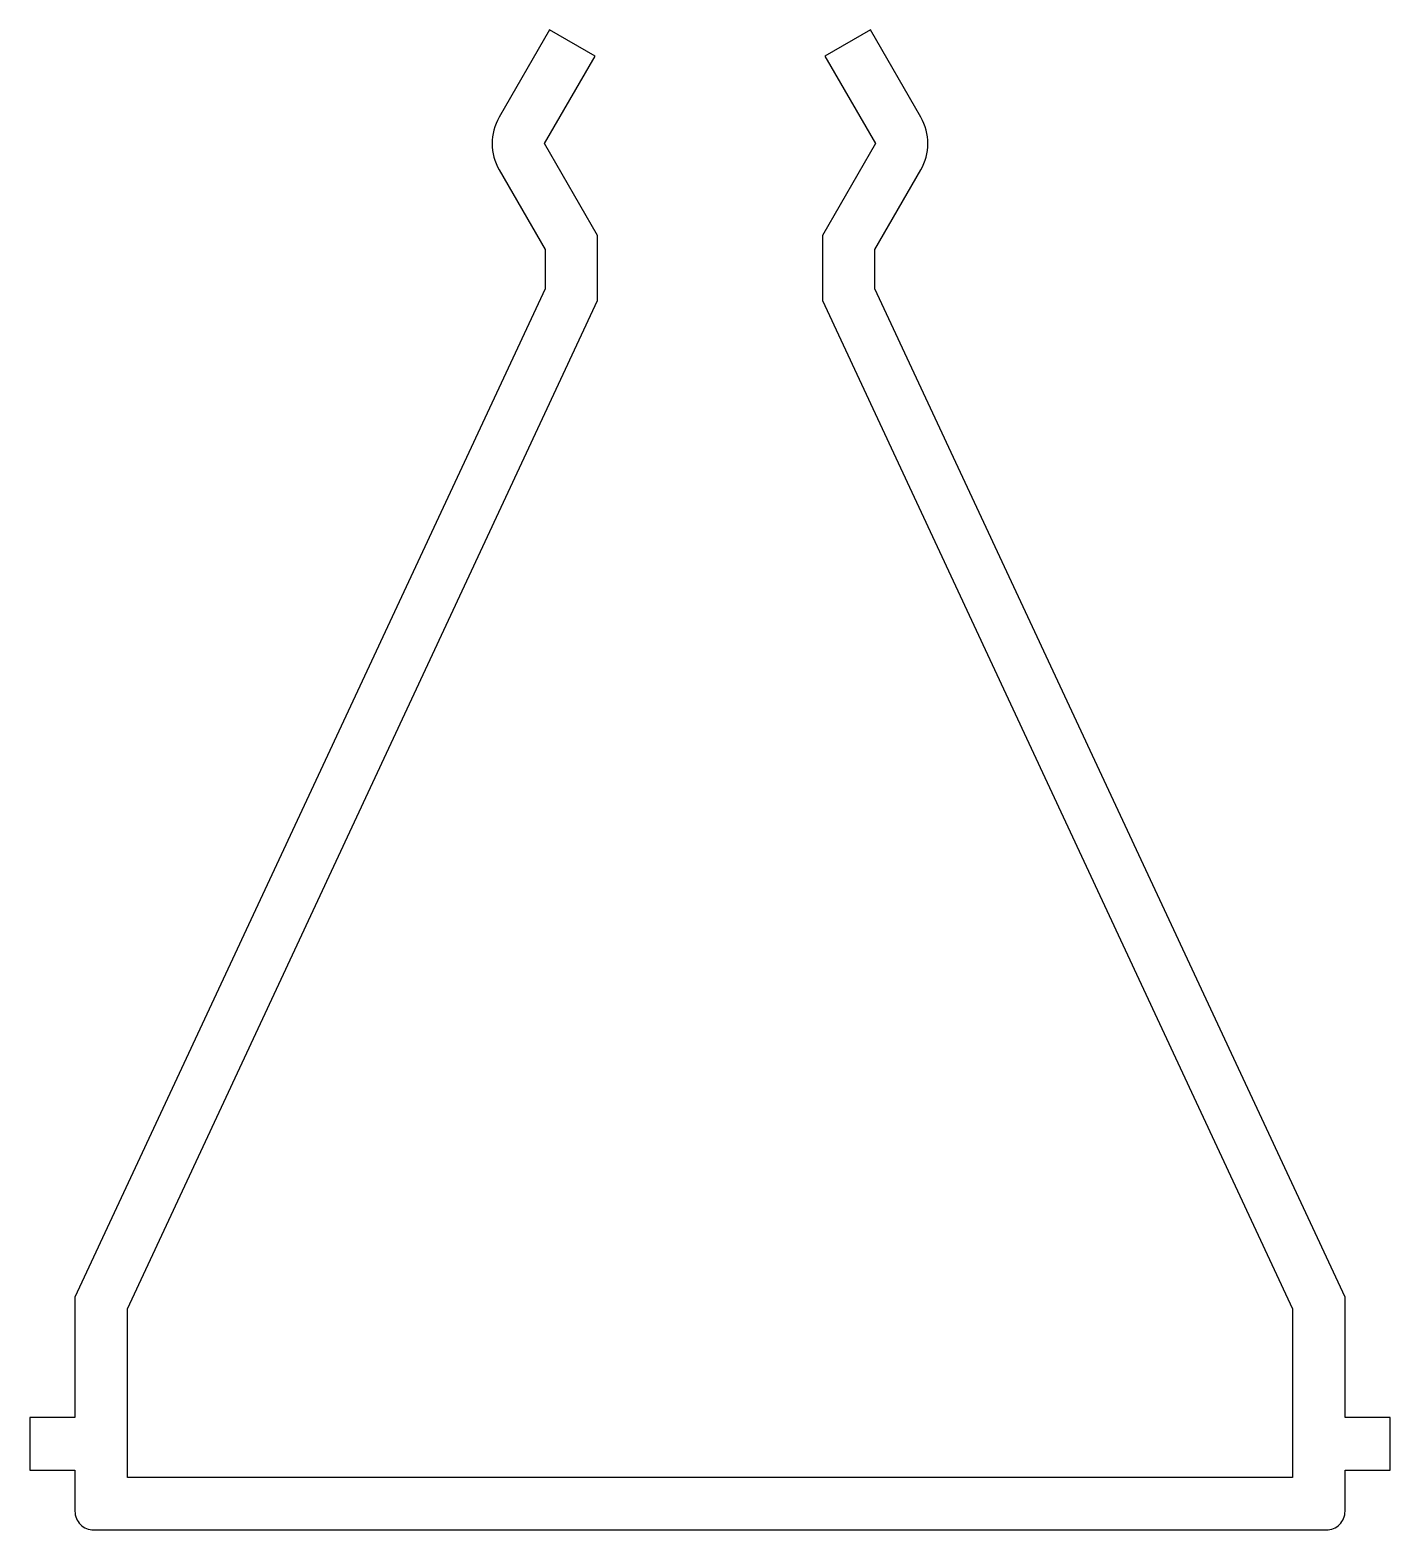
# Model space of a CAD drawing. Extents: x 762 to 798.3, y 588.6 to 628.6.
import ezdxf

# ---------------------------------------------------------------- set-up
doc = ezdxf.new("R2010")
doc.units = 0
doc.layers.get('0').update_dxf_attribs({"linetype": 'CONTINUOUS'})

msp = doc.modelspace()

# ---------------------------------------------------------------- linework, layer by layer
at = {"color": 0, "linetype": 'CONTINUOUS'}
msp.add_lwpolyline([(775.885, 628.634), (774.539, 626.303, 0.267949), (774.539, 624.903), (775.766, 622.778), (775.766, 621.727), (763.216, 594.813), (763.216, 591.603), (762.016, 591.603), (762.016, 590.203), (763.216, 590.203), (763.216, 589.103, 0.414214), (763.716, 588.603), (796.616, 588.603, 0.414214), (797.116, 589.103), (797.116, 590.203), (798.316, 590.203), (798.316, 591.603), (797.116, 591.603), (797.116, 594.813), (784.566, 621.727), (784.566, 622.778), (785.793, 624.903, 0.267949), (785.793, 626.303), (784.447, 628.634), (783.234, 627.934), (784.58, 625.603), (783.166, 623.153), (783.166, 621.416), (795.716, 594.503), (795.716, 590.003), (764.616, 590.003), (764.616, 594.503), (777.166, 621.416), (777.166, 623.153), (775.752, 625.603), (777.097, 627.934)], format="xyb", close=True, dxfattribs=at)

doc.saveas('drawing.dxf')
